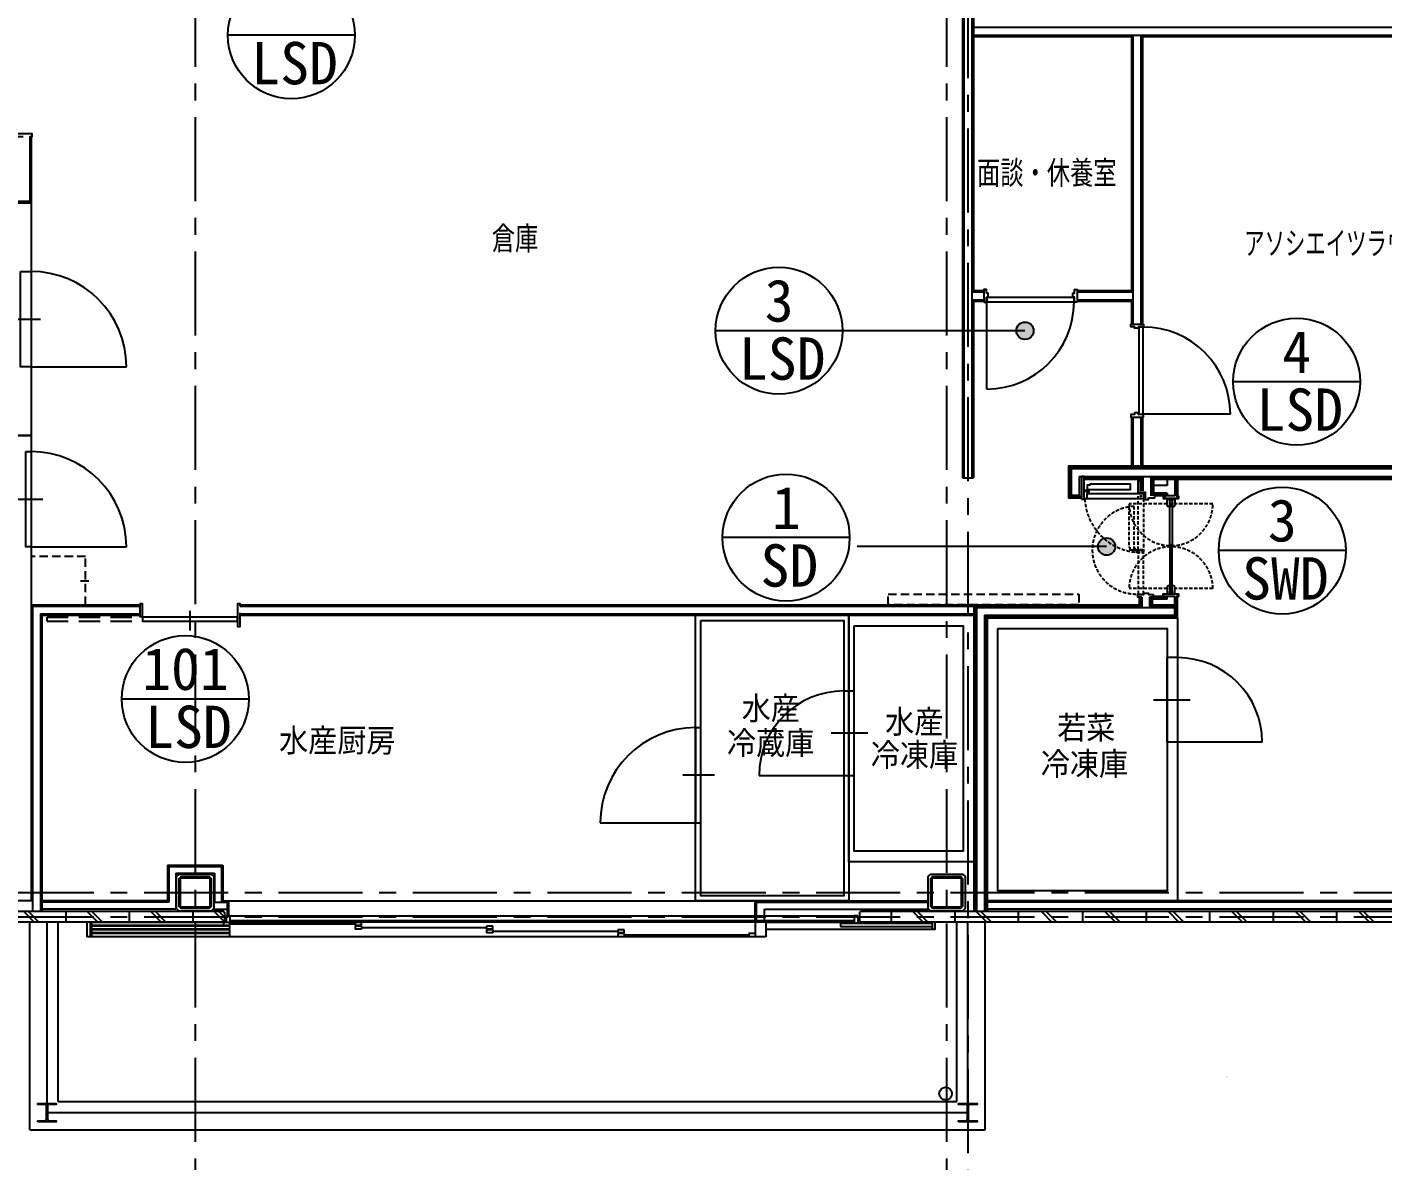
# Model space of a CAD drawing. Extents: x -119186 to 81197, y 1815 to 147180.
# Drawn here: x 22718 to 35528, y 18626 to 29342 of the extents above; entities that cross this region are included whole.
import ezdxf
from ezdxf.enums import TextEntityAlignment as Align

# ---------------------------------------------------------------- set-up
doc = ezdxf.new("R2010")
doc.units = 0
doc.header["$LTSCALE"] = 12.7
doc.header["$MEASUREMENT"] = 0
for name, pattern in [('CENTER', [2, 1.25, -0.25, 0.25, -0.25]), ('DASHED', [0.75, 0.5, -0.25]), ('HIDDEN', [4.724409, 3.149606, -1.574803]), ('HIDDEN2', [0.1875, 0.125, -0.0625])]:
    doc.linetypes.add(name, pattern=pattern)
doc.layers.get('0').update_dxf_attribs({"linetype": 'CONTINUOUS'})
for name, color, linetype in [('01扉', 7, 'CONTINUOUS'), ('02壁', 7, 'CONTINUOUS'), ('80_SHELL_TEXT', 7, 'CONTINUOUS'), ('85 shell', 7, 'CONTINUOUS'), ('A_建具記号', 7, 'CONTINUOUS'), ('A_建築（下図）', 8, 'CONTINUOUS'), ('A_建築（什器）', 8, 'CONTINUOUS'), ('A_建築（冷蔵・冷凍庫）', 7, 'CONTINUOUS'), ('A_建築（建具）', 2, 'CONTINUOUS'), ('A_建築（新設・仕上げ）', 2, 'CONTINUOUS'), ('A_建築（軽鉄下地）', 8, 'CONTINUOUS'), ('A_通り芯', 8, 'CENTER')]:
    doc.layers.add(name, color=color, linetype=linetype)
doc.styles.add('MUSER', font='SIMPLEX.shx', dxfattribs={"height": 300, "bigfont": 'BIGFONT.shx'})
doc.styles.get("Standard").update_dxf_attribs({"font": 'txt', "bigfont": 'BIGFONT.SHX'})
doc.styles.add('ゴシック', font='MS Gothic.ttf', dxfattribs={"height": 4})

msp = doc.modelspace()

# ---------------------------------------------------------------- hatches: boundary and pattern name
at = {"layer": 'A_建具記号'}
h = msp.add_hatch(color=256, dxfattribs=at)
h.dxf.hatch_style = 1
h.paths.add_polyline_path([(32064.8, 26472.2, 1), (32228.6, 26472.2, 1)])
h = msp.add_hatch(color=256, dxfattribs=at)
h.dxf.hatch_style = 1
h.paths.add_polyline_path([(32836.3, 24432.8, 1), (33000.1, 24432.8, 1)])

# ---------------------------------------------------------------- linework, layer by layer
at = {"color": 8}
msp.add_lwpolyline([(30533.7, 23682.6), (31562.5, 23682.6), (31562.5, 21552.8), (30533.7, 21552.8)], close=True, dxfattribs=at)
msp.add_arc((33242.2, 24908.1), 35.4, 315, 135, dxfattribs=at)
at = {"layer": '01扉', "color": 8}
for p, q in [((33491.2, 24885.6), (33561.2, 24885.6)), ((33491.2, 24820.6), (33491.2, 24885.6)), ((33491.2, 24881.6), (33561.2, 24881.6)), ((33514.6, 24861.1), (33514.6, 24869.6)), ((33515.6, 24869.6), (33515.6, 24861.1)), ((33515.7, 24440.6), (33515.7, 24866.6)), ((33536.7, 24866.6), (33515.7, 24866.6)), ((33516.5, 24441.4), (33516.5, 24866.6)), ((33519.8, 24866.6), (33519.8, 24873.2)), ((33521, 24866.6), (33519.8, 24866.6)), ((33531.8, 24875.6), (33520.6, 24875.6)), ((33521, 24866.6), (33521, 24872.6)), ((33530.9, 24873.1), (33521.5, 24873.1)), ((33523.1, 24875.6), (33524.2, 24874.2)), ((33524.2, 24873.1), (33524.2, 24874.2)), ((33524.2, 24874.2), (33528.2, 24874.2)), ((33525.8, 24875.6), (33526, 24875.4)), ((33526.5, 24875.6), (33526.3, 24875.4)), ((33528.2, 24874.2), (33529.2, 24875.6)), ((33528.2, 24873.1), (33528.2, 24874.2)), ((33531.4, 24866.6), (33531.4, 24872.6)), ((33532.6, 24866.6), (33531.4, 24866.6)), ((33532.6, 24866.6), (33532.6, 24873.2)), ((33535.9, 24866.6), (33535.9, 24441.4)), ((33536.7, 24866.6), (33536.7, 24440.6)), ((33536.8, 24869.6), (33536.8, 24861.1)), ((33537.8, 24861.1), (33537.8, 24869.6)), ((33561.2, 24885.6), (33561.2, 24820.6)), ((33515.7, 24810.6), (33501.2, 24810.6)), ((33551.2, 24810.6), (33536.7, 24810.6)), ((33526.2, 24440.6), (33515.7, 24440.6)), ((33515.7, 24430.6), (33515.7, 24004.6)), ((33526.2, 24430.6), (33515.7, 24430.6)), ((33525.4, 24441.4), (33516.5, 24441.4)), ((33516.5, 24429.8), (33516.5, 24004.6)), ((33525.4, 24429.8), (33516.5, 24429.8)), ((33523.2, 24452.9), (33523.2, 24441.4)), ((33523.2, 24452.9), (33529.2, 24452.9)), ((33523.2, 24418.3), (33523.2, 24429.8)), ((33523.2, 24418.3), (33529.2, 24418.3)), ((33525.4, 24448.6), (33527, 24448.6)), ((33525.4, 24448.6), (33525.4, 24441.4)), ((33525.4, 24422.6), (33525.4, 24429.8)), ((33525.4, 24422.6), (33527, 24422.6)), ((33526.2, 24448.6), (33526.2, 24440.6)), ((33526.2, 24440.6), (33526.2, 24448.6)), ((33536.7, 24440.6), (33526.2, 24440.6)), ((33526.2, 24422.6), (33526.2, 24430.6)), ((33526.2, 24430.6), (33526.2, 24422.6)), ((33536.7, 24430.6), (33526.2, 24430.6)), ((33527, 24441.4), (33527, 24448.6)), ((33535.9, 24441.4), (33527, 24441.4)), ((33527, 24429.8), (33527, 24422.6)), ((33535.9, 24429.8), (33527, 24429.8)), ((33529.2, 24441.4), (33529.2, 24452.9)), ((33529.2, 24429.8), (33529.2, 24418.3)), ((33535.9, 24004.6), (33535.9, 24429.8)), ((33536.7, 24004.6), (33536.7, 24430.6)), ((33491.2, 24050.6), (33491.2, 23985.6)), ((33491.2, 23989.6), (33561.2, 23989.6)), ((33491.2, 23985.6), (33561.2, 23985.6)), ((33515.7, 24060.6), (33501.2, 24060.6)), ((33514.6, 24010.1), (33514.6, 24001.6)), ((33515.6, 24001.6), (33515.6, 24010.1)), ((33536.7, 24004.6), (33515.7, 24004.6)), ((33521, 24004.6), (33519.8, 24004.6)), ((33519.8, 24004.6), (33519.8, 23998.1)), ((33531.8, 23995.6), (33520.6, 23995.6)), ((33521, 24004.6), (33521, 23998.6)), ((33530.9, 23998.1), (33521.5, 23998.1)), ((33523.1, 23995.6), (33524.2, 23997)), ((33524.2, 23998.1), (33524.2, 23997)), ((33524.2, 23997), (33528.2, 23997)), ((33525.8, 23995.7), (33526, 23995.9)), ((33526.5, 23995.7), (33526.3, 23995.9)), ((33528.2, 23998.1), (33528.2, 23997)), ((33528.2, 23997), (33529.2, 23995.6)), ((33531.4, 24004.6), (33531.4, 23998.6)), ((33532.6, 24004.6), (33531.4, 24004.6)), ((33532.6, 24004.6), (33532.6, 23998.1)), ((33551.2, 24060.6), (33536.7, 24060.6)), ((33536.8, 24001.6), (33536.8, 24010.1)), ((33537.8, 24010.1), (33537.8, 24001.6)), ((33561.2, 23985.6), (33561.2, 24050.6))]:
    msp.add_line(p, q, dxfattribs=at)
at = {"layer": '01扉', "color": 8, "linetype": 'HIDDEN', "ltscale": 0.75}
for p, q in [((33536.7, 24810.6), (33515.7, 24810.6)), ((33536.7, 24060.6), (33515.7, 24060.6))]:
    msp.add_line(p, q, dxfattribs=at)
for centre, radius in [((33526.2, 24836.1), 6.5), ((33526.2, 24836.1), 5), ((33526.2, 24035.1), 6.5), ((33526.2, 24035.1), 5)]:
    msp.add_circle(centre, radius, dxfattribs=at)
at = {"layer": '01扉', "color": 8}
for centre, radius, start, end in [((33520.6, 24869.6), 6, 90, 180), ((33515.1, 24861.1), 0.5, 180, 0), ((33520.6, 24869.6), 5, 116.74368, 180), ((33518.8, 24873.2), 1, 0, 116.74368), ((33521.5, 24872.6), 0.5, 90, 180), ((33525.7, 24875.4), 0.2, 44.96122, 90), ((33526.2, 24875.5), 0.2, 224.84862, 270.00002), ((33526.2, 24875.5), 0.2, 269.99998, 315.15138), ((33526.6, 24875.4), 0.2, 90, 135.03878), ((33530.9, 24872.6), 0.5, 0, 90), ((33531.8, 24869.6), 6, 0, 90), ((33533.6, 24873.2), 1, 63.25632, 180), ((33531.8, 24869.6), 5, 0, 63.25632), ((33537.3, 24861.1), 0.5, 180, 0), ((33501.2, 24820.6), 10, 180, 270), ((33551.2, 24820.6), 10, 270, 0), ((33501.2, 24050.6), 10, 90, 180), ((33515.1, 24010.1), 0.5, 0, 180), ((33520.6, 24001.6), 6, 180, 270), ((33520.6, 24001.6), 5, 180, 243.25632), ((33518.8, 23998.1), 1, 243.25632, 0), ((33521.5, 23998.6), 0.5, 180, 270), ((33525.7, 23995.8), 0.2, 270, 315.03878), ((33526.2, 23995.7), 0.2, 89.99998, 135.15138), ((33526.2, 23995.7), 0.2, 44.84862, 90.00002), ((33526.6, 23995.8), 0.2, 224.96122, 270), ((33530.9, 23998.6), 0.5, 270, 0), ((33531.8, 24001.6), 6, 270, 0), ((33533.6, 23998.1), 1, 180, 296.74368), ((33531.8, 24001.6), 5, 296.74368, 0), ((33537.3, 24010.1), 0.5, 0, 180), ((33551.2, 24050.6), 10, 0, 90)]:
    msp.add_arc(centre, radius, start, end, dxfattribs=at)
at = {"layer": '02壁', "color": 8}
for points in [[(33455.7, 24910.6, 0.4142136), (33453.7, 24908.6), (33453.7, 24887.6, 0.4142136), (33455.7, 24885.6), (33596.7, 24885.6, 0.4142136), (33598.7, 24887.6), (33598.7, 24908.6, 0.4142136), (33596.7, 24910.6), (33578.7, 24910.6), (33578.7, 24909), (33597.1, 24909), (33597.1, 24887.2), (33455.3, 24887.2), (33455.3, 24909), (33473.7, 24909), (33473.7, 24910.6)], [(33455.7, 23960.6, -0.4142136), (33453.7, 23962.6), (33453.7, 23983.6, -0.4142136), (33455.7, 23985.6), (33596.7, 23985.6, -0.4142136), (33598.7, 23983.6), (33598.7, 23962.6, -0.4142136), (33596.7, 23960.6), (33578.7, 23960.6), (33578.7, 23962.2), (33597.1, 23962.2), (33597.1, 23984), (33455.3, 23984), (33455.3, 23962.2), (33473.7, 23962.2), (33473.7, 23960.6)]]:
    msp.add_lwpolyline(points, format="xyb", close=True, dxfattribs=at)
at = {"layer": '85 shell', "color": 8}
for p, q in [((33488.7, 22582.6), (33488.7, 23382.6)), ((33588.7, 23382.6), (33488.7, 23382.6)), ((33588.7, 23382.6), (33588.7, 22582.6)), ((33588.7, 23382.6), (33588.7, 22582.6)), ((30433.6, 23067.6), (30433.6, 22267.6)), ((30433.6, 23067.6), (30533.7, 23067.6)), ((30433.7, 23067.6), (30433.7, 22267.6)), ((30533.7, 22267.6), (30533.7, 23067.6)), ((33359.8, 22983.9), (33708.2, 22983.9)), ((33359.8, 22983.9), (33708.2, 22983.9)), ((29033.6, 22720.9), (29033.7, 21820.9)), ((29033.6, 22720.9), (29033.6, 21820.9)), ((29033.6, 22720.9), (29083.7, 22720.9)), ((29083.7, 21820.9), (29083.7, 22720.9)), ((30662.5, 22668.9), (30314.1, 22668.9)), ((34388.7, 22582.6), (33488.7, 22582.6)), ((29212.5, 22272.1), (28914.1, 22272.1)), ((29212.5, 22272.1), (28914.1, 22272.1)), ((29633.6, 22267.6), (30533.7, 22267.6)), ((28133.6, 21820.8), (29083.7, 21820.9))]:
    msp.add_line(p, q, dxfattribs=at)
at = {"layer": '85 shell'}
msp.add_line((30662.5, 22668.9), (30314.1, 22668.9), dxfattribs=at)
at = {"layer": '85 shell', "color": 8}
for centre, radius, start, end in [((33588.7, 22582.6), 800, 0, 90), ((30433.6, 22267.6), 800, 90, 180), ((29033.6, 21820.9), 900, 90.0006, 180.0006)]:
    msp.add_arc(centre, radius, start, end, dxfattribs=at)
at = {"layer": 'A_建具記号'}
for p, q in [((25815.5, 29264.9), (24615.5, 29264.9)), ((30422.5, 26472.2), (29222.5, 26472.2)), ((32146.7, 26472.2), (30422.5, 26472.2)), ((35313.5, 25989.8), (34113.5, 25989.8)), ((30489.8, 24516.9), (29289.8, 24516.9)), ((32918.2, 24432.8), (30560.9, 24432.8)), ((35177, 24394.8), (33977, 24394.8)), ((24812.9, 22991.7), (23612.9, 22991.7))]:
    msp.add_line(p, q, dxfattribs=at)
for centre, radius in [((25215.5, 29264.9), 600), ((29822.5, 26472.2), 600), ((32146.7, 26472.2), 81.9), ((34713.5, 25989.8), 600), ((29889.8, 24516.9), 600), ((34577, 24394.8), 600), ((32918.2, 24432.8), 81.9), ((24212.9, 22991.7), 600)]:
    msp.add_circle(centre, radius, dxfattribs=at)
at = {"layer": 'A_建築（下図）', "color": 8, "linetype": 'Continuous'}
for p, q in [((24575.6, 20882.6), (19414.2, 20882.6)), ((24598.2, 20882.6), (19436.7, 20882.6)), ((24575.6, 20982.6), (19506.7, 20982.6)), ((22686, 20982.6), (22786, 20882.6)), ((22730.3, 20982.6), (22830.3, 20882.6)), ((22743.2, 18919.6), (22743.2, 20882.6)), ((23011.2, 19187.6), (23011.2, 20882.6)), ((23083.6, 20982.6), (23083.6, 20882.6)), ((23283.6, 20882.6), (23283.6, 20742.6)), ((23286, 20982.6), (23386, 20882.6)), ((23328.6, 20882.6), (23298.6, 20882.6)), ((23313.6, 20882.6), (23313.6, 20742.6)), ((23330.3, 20982.6), (23430.3, 20882.6)), ((23683.6, 20982.6), (23683.6, 20882.6)), ((23886, 20982.6), (23986, 20882.6)), ((23930.3, 20982.6), (24030.3, 20882.6)), ((24283.6, 20982.6), (24283.6, 20882.6)), ((24486, 20982.6), (24580.8, 20887.8)), ((24530.3, 20982.6), (24583.6, 20929.3)), ((24575.6, 20982.6), (24583.6, 20974.6)), ((24583.6, 20890.6), (24575.6, 20882.6)), ((24583.6, 20974.6), (24583.6, 20890.6)), ((24598.6, 20942.6), (24598.6, 20882.6)), ((24598.6, 20942.6), (24633.6, 20942.6)), ((24598.6, 20882.6), (24633.6, 20882.6)), ((24633.6, 20942.6), (24633.6, 20882.6)), ((24633.6, 20942.6), (30533.6, 20942.6)), ((24633.6, 20897.6), (30533.6, 20897.6)), ((29598.6, 20882.6), (24633.6, 20882.6)), ((24656.2, 20897.6), (30533.6, 20897.6)), ((29598.6, 20882.6), (29598.6, 20742.6)), ((29698.6, 20882.6), (29598.6, 20882.6)), ((29698.6, 20882.6), (30533.6, 20882.6)), ((29698.6, 20882.6), (29698.6, 20742.6)), ((29721.2, 20882.6), (30533.6, 20882.6)), ((30533.6, 20942.6), (30533.6, 20872.6)), ((30568.6, 20942.6), (30533.6, 20942.6)), ((30568.6, 20942.6), (30568.6, 20872.6)), ((30583.6, 20974.6), (30591.6, 20982.6)), ((30583.6, 20974.6), (30583.6, 20890.6)), ((30583.6, 20890.6), (30591.6, 20882.6)), ((38258.2, 20982.6), (30591.6, 20982.6)), ((35083.6, 20882.6), (30591.6, 20882.6)), ((38258.2, 20882.6), (30614.2, 20882.6)), ((30883.6, 20982.6), (30883.6, 20882.6)), ((31086, 20982.6), (31186, 20882.6)), ((31130.3, 20982.6), (31230.3, 20882.6)), ((31273.6, 20812.6), (31273.6, 20882.6)), ((31298.6, 20812.6), (31298.6, 20882.6)), ((31483.6, 20982.6), (31483.6, 20882.6)), ((31501.2, 19187.6), (31501.2, 20882.6)), ((31686, 20982.6), (31786, 20882.6)), ((31730.3, 20982.6), (31830.3, 20882.6)), ((31769.2, 18919.6), (31769.2, 20882.6)), ((32083.6, 20982.6), (32083.6, 20882.6)), ((32301.7, 20982.6), (32401.7, 20882.6)), ((32346.1, 20982.6), (32446.1, 20882.6)), ((32691.4, 20982.6), (32691.4, 20882.6)), ((32901.7, 20982.6), (33001.7, 20882.6)), ((32946.1, 20982.6), (33046.1, 20882.6)), ((33291.4, 20982.6), (33291.4, 20882.6)), ((33501.7, 20982.6), (33601.7, 20882.6)), ((38258.2, 20882.6), (33541.4, 20882.6)), ((33546.1, 20982.6), (33646.1, 20882.6)), ((33891.4, 20982.6), (33891.4, 20882.6)), ((34101.7, 20982.6), (34201.7, 20882.6)), ((34146.1, 20982.6), (34246.1, 20882.6)), ((34491.4, 20982.6), (34491.4, 20882.6)), ((34701.7, 20982.6), (34801.7, 20882.6)), ((34746.1, 20982.6), (34846.1, 20882.6)), ((35091.4, 20982.6), (35091.4, 20882.6)), ((35301.7, 20982.6), (35401.7, 20882.6)), ((35346.1, 20982.6), (35446.1, 20882.6)), ((24633.6, 20880.1), (24573.6, 20880.1)), ((24573.6, 20880.1), (24573.6, 20850.1)), ((24633.6, 20850.1), (24573.6, 20850.1)), ((24633.6, 20850.1), (24633.6, 20880.1)), ((25818.6, 20865.1), (24633.6, 20865.1)), ((25878.6, 20880.1), (25818.6, 20880.1)), ((25818.6, 20880.1), (25818.6, 20850.1)), ((25878.6, 20850.1), (25818.6, 20850.1)), ((25878.6, 20845.1), (25818.6, 20845.1)), ((25818.6, 20845.1), (25818.6, 20815.1)), ((25878.6, 20815.1), (25818.6, 20815.1)), ((25878.6, 20850.1), (25878.6, 20880.1)), ((25878.6, 20845.1), (25878.6, 20815.1)), ((27058.6, 20830.1), (25878.6, 20830.1)), ((27118.6, 20845.1), (27058.6, 20845.1)), ((27058.6, 20845.1), (27058.6, 20815.1)), ((27118.6, 20815.1), (27058.6, 20815.1)), ((27118.6, 20810.1), (27058.6, 20810.1)), ((27058.6, 20810.1), (27058.6, 20780.1)), ((27118.6, 20780.1), (27058.6, 20780.1)), ((27118.6, 20815.1), (27118.6, 20845.1)), ((27118.6, 20810.1), (27118.6, 20780.1)), ((28298.6, 20795.1), (27118.6, 20795.1)), ((28358.6, 20810.1), (28298.6, 20810.1)), ((28298.6, 20810.1), (28298.6, 20780.1)), ((28358.6, 20780.1), (28298.6, 20780.1)), ((28358.6, 20775.1), (28298.6, 20775.1)), ((28298.6, 20775.1), (28298.6, 20745.1)), ((28358.6, 20780.1), (28358.6, 20810.1)), ((28358.6, 20775.1), (28358.6, 20745.1)), ((29538.6, 20760.1), (28358.6, 20760.1)), ((29598.6, 20775.1), (29538.6, 20775.1)), ((29538.6, 20775.1), (29538.6, 20745.1)), ((31273.6, 20812.6), (29698.6, 20812.6)), ((31296.2, 20812.6), (29721.2, 20812.6)), ((31273.6, 20868.6), (30403.6, 20868.6)), ((30403.6, 20868.6), (30403.6, 20838.6)), ((31273.6, 20838.6), (30403.6, 20838.6)), ((30568.6, 20872.6), (30533.6, 20872.6)), ((31298.6, 20812.6), (31273.6, 20812.6)), ((23313.6, 20742.6), (23283.6, 20742.6)), ((29598.6, 20742.6), (23313.6, 20742.6)), ((28358.6, 20745.1), (28298.6, 20745.1)), ((29598.6, 20745.1), (29538.6, 20745.1)), ((29698.6, 20742.6), (29598.6, 20742.6)), ((23011.2, 19187.6), (31501.2, 19187.6)), ((22743.2, 18919.6), (31769.2, 18919.6))]:
    msp.add_line(p, q, dxfattribs=at)
at = {"layer": 'A_建築（下図）', "color": 8}
for p, q in [((22906.2, 19082.6), (22906.2, 20882.6)), ((31606.2, 19082.6), (31606.2, 20882.6)), ((23328.6, 20850.1), (23328.6, 20880.1)), ((24633.6, 20880.1), (23328.6, 20880.1)), ((24633.6, 20850.1), (23328.6, 20850.1)), ((23328.6, 20815.1), (23328.6, 20845.1)), ((24633.6, 20845.1), (23328.6, 20845.1)), ((24633.6, 20815.1), (23328.6, 20815.1)), ((23328.6, 20780.1), (23328.6, 20810.1)), ((24633.6, 20810.1), (23328.6, 20810.1)), ((24633.6, 20780.1), (23328.6, 20780.1)), ((23328.6, 20745.1), (23328.6, 20775.1)), ((24633.6, 20775.1), (23328.6, 20775.1)), ((24633.6, 20815.1), (24633.6, 20845.1)), ((24633.6, 20780.1), (24633.6, 20810.1)), ((24633.6, 20745.1), (24633.6, 20775.1)), ((24633.6, 20745.1), (23328.6, 20745.1)), ((22906.2, 19082.6), (31606.2, 19082.6))]:
    msp.add_line(p, q, dxfattribs=at)
at = {"layer": 'A_建築（下図）', "color": 8, "flags": 128}
for points in [[(24156.2, 21337.6), (24456.2, 21337.6), (24481.2, 21312.6), (24481.2, 21012.6), (24456.2, 20987.6), (24156.2, 20987.6), (24131.2, 21012.6), (24131.2, 21312.6), (24156.2, 21337.6)], [(31256.2, 21337.6), (31556.2, 21337.6), (31581.2, 21312.6), (31581.2, 21012.6), (31556.2, 20987.6), (31256.2, 20987.6), (31231.2, 21012.6), (31231.2, 21312.6), (31256.2, 21337.6)]]:
    msp.add_lwpolyline(points, close=True, dxfattribs=at)
at = {"layer": 'A_建築（下図）', "color": 8, "linetype": 'Continuous', "flags": 128}
for points in [[(24439.2, 21012.6), (24173.2, 21012.6), (24156.2, 21029.6), (24156.2, 21295.6), (24173.2, 21312.6), (24439.2, 21312.6), (24456.2, 21295.6), (24456.2, 21029.6), (24439.2, 21012.6)], [(24439.2, 21024.6), (24173.2, 21024.6), (24168.2, 21029.6), (24168.2, 21295.6), (24173.2, 21300.6), (24439.2, 21300.6), (24444.2, 21295.6), (24444.2, 21029.6), (24439.2, 21024.6)], [(31539.2, 21012.6), (31273.2, 21012.6), (31256.2, 21029.6), (31256.2, 21295.6), (31273.2, 21312.6), (31539.2, 21312.6), (31556.2, 21295.6), (31556.2, 21029.6), (31539.2, 21012.6)], [(31539.2, 21024.6), (31273.2, 21024.6), (31268.2, 21029.6), (31268.2, 21295.6), (31273.2, 21300.6), (31539.2, 21300.6), (31544.2, 21295.6), (31544.2, 21029.6), (31539.2, 21024.6)], [(22818.7, 18995.1), (22818.7, 19006.1), (22889.4, 19006.1), (22902.4, 19019.1), (22902.4, 19146.1), (22889.4, 19159.1), (22818.7, 19159.1), (22818.7, 19170.1), (22993.7, 19170.1), (22993.7, 19159.1), (22922.9, 19159.1), (22909.9, 19146.1), (22909.9, 19019.1), (22922.9, 19006.1), (22993.7, 19006.1), (22993.7, 18995.1), (22818.7, 18995.1)], [(31518.7, 18995.1), (31518.7, 19006.1), (31589.4, 19006.1), (31602.4, 19019.1), (31602.4, 19146.1), (31589.4, 19159.1), (31518.7, 19159.1), (31518.7, 19170.1), (31693.7, 19170.1), (31693.7, 19159.1), (31622.9, 19159.1), (31609.9, 19146.1), (31609.9, 19019.1), (31622.9, 19006.1), (31693.7, 19006.1), (31693.7, 18995.1), (31518.7, 18995.1)]]:
    msp.add_lwpolyline(points, close=True, dxfattribs=at)
at = {"layer": 'A_建築（下図）', "color": 8, "linetype": 'Continuous'}
msp.add_circle((31396.2, 19262.6), 60, dxfattribs=at)
msp.add_arc((34055.3, 19425.1), 0.5, 270.01787, 271.90803, dxfattribs=at)
at = {"layer": 'A_建築（什器）', "color": 8, "linetype": 'HIDDEN2', "ltscale": 50}
for p, q in [((22756.2, 24337.6), (22756.2, 23882.6)), ((23271.2, 24337.6), (22756.2, 24337.6)), ((23271.2, 23882.6), (23271.2, 24337.6)), ((23221.2, 24110.1), (23321.2, 24110.1)), ((22756.2, 23882.6), (23271.2, 23882.6))]:
    msp.add_line(p, q, dxfattribs=at)
msp.add_lwpolyline([(30854.8, 23882.6), (30854.8, 23982.9), (32654.8, 23982.9), (32654.8, 23882.6)], close=True, dxfattribs=at)
at = {"layer": 'A_建築（冷蔵・冷凍庫）', "color": 8}
for p, q in [((22579.3, 26582.6), (22843.7, 26582.6)), ((22756.2, 26132.6), (23656.2, 26132.6)), ((22616.7, 24879.7), (22867.2, 24879.7)), ((22756.2, 24429.7), (23656.2, 24429.7))]:
    msp.add_line(p, q, dxfattribs=at)
for points in [[(19606.2, 27682.6), (22756.2, 27682.6), (22756.2, 25482.6), (19606.2, 25482.6)], [(22656.2, 27032.6), (22756.2, 27032.6), (22756.2, 26132.6), (22656.2, 26132.6)], [(22706.2, 25329.7), (22756.2, 25329.7), (22756.2, 24429.7), (22706.2, 24429.7)], [(29033.7, 23782.6), (30483.7, 23782.6), (30483.7, 21082.6), (29033.7, 21082.6)], [(29083.7, 23732.6), (30433.7, 23732.6), (30433.7, 21132.6), (29083.7, 21132.6)], [(30483.7, 23782.6), (31663.7, 23782.6), (31663.7, 21452.6), (30483.7, 21452.6)], [(31788.7, 23757.6), (33588.7, 23757.6), (33588.7, 21077.6), (31788.7, 21077.6)], [(31888.7, 23657.6), (33488.7, 23657.6), (33488.7, 21177.6), (31888.7, 21177.6)]]:
    msp.add_lwpolyline(points, close=True, dxfattribs=at)
msp.add_lwpolyline([(22756.2, 25482.6), (22756.2, 21082.6), (19966.4, 21082.6), (19966.4, 21437.6), (19606.2, 21437.6), (19606.2, 25482.6), (22756.2, 25482.6)], dxfattribs=at)
for centre in [(22756.2, 26132.6), (22756.2, 24429.7)]:
    msp.add_arc(centre, 900, 0, 90, dxfattribs=at)
at = {"layer": 'A_建築（建具）', "color": 8}
for p, q in [((31786.7, 25921.6), (31786.7, 26745.6)), ((34087.2, 25683.1), (33263.2, 25683.1)), ((32680.4, 24880.1), (32705.4, 24880.1)), ((33214.2, 24948.1), (33282.2, 24948.1)), ((33282.2, 24948.1), (33282.2, 24878.1)), ((22907.1, 23726.1), (22907.1, 23766.1)), ((24257.1, 23824.9), (24257.1, 23640.4))]:
    msp.add_line(p, q, dxfattribs=at)
at = {"layer": 'A_建築（建具）', "color": 8, "linetype": 'HIDDEN', "ltscale": 0.8}
for p, q in [((33921.7, 24836.1), (33130.7, 24836.1)), ((33921.7, 24035.1), (33130.7, 24035.1))]:
    msp.add_line(p, q, dxfattribs=at)
at = {"layer": 'A_建築（建具）', "color": 8, "linetype": 'HIDDEN', "ltscale": 5}
for p, q in [((22907.1, 23766.1), (23732.1, 23766.1)), ((22907.1, 23726.1), (23732.1, 23726.1))]:
    msp.add_line(p, q, dxfattribs=at)
at = {"layer": 'A_建築（建具）', "color": 8}
for points in [[(22743.7, 28309.2), (22766.2, 28309.2), (22766.2, 28334.2), (22551.2, 28334.2), (22551.2, 28309.2), (22680, 28309.2)], [(31758.7, 26742.6), (31783.7, 26742.6), (31783.7, 26788.6), (31798.7, 26788.6), (31798.7, 26828.6), (31783.7, 26828.6), (31783.7, 26862.6), (31758.7, 26862.6), (31758.7, 26742.6)], [(32638.7, 26742.6), (32613.7, 26742.6), (32613.7, 26788.6), (32598.7, 26788.6), (32598.7, 26828.6), (32613.7, 26828.6), (32613.7, 26862.6), (32638.7, 26862.6), (32638.7, 26742.6)], [(33266.2, 26535.1), (33266.2, 26510.1), (33220.2, 26510.1), (33220.2, 26495.1), (33180.2, 26495.1), (33180.2, 26510.1), (33146.2, 26510.1), (33146.2, 26535.1), (33266.2, 26535.1)], [(33266.2, 25655.1), (33266.2, 25680.1), (33220.2, 25680.1), (33220.2, 25695.1), (33180.2, 25695.1), (33180.2, 25680.1), (33146.2, 25680.1), (33146.2, 25655.1), (33266.2, 25655.1)], [(33239.2, 25050.1), (33214.2, 25050.1), (33214.2, 24948.1), (33282.2, 24948.1), (33282.2, 24878.1), (33314.2, 24878.1), (33314.2, 24893.1), (33374.2, 24893.1), (33374.2, 24918.1), (33329.2, 24918.1)], [(33282.2, 24878.1), (33270.2, 24878.1), (33282.2, 24890.1)], [(33249.2, 23953.1), (33214.2, 23953.1), (33214.2, 23978.1), (33270.2, 23978.1), (33270.2, 23993.1), (33314.2, 23993.1), (33314.2, 23978.1), (33359.2, 23978.1), (33359.2, 23953.1), (33324.2, 23953.1)], [(24732.1, 23870.2), (24732.1, 23892.6), (24707.1, 23892.6), (24707.1, 23677.7), (24732.1, 23677.7), (24732.1, 23807.5)]]:
    msp.add_lwpolyline(points, dxfattribs=at)
for points in [[(31786.7, 26745.6), (32610.7, 26745.6), (32610.7, 26785.6), (31786.7, 26785.6)], [(33263.2, 25683.1), (33263.2, 26507.1), (33223.2, 26507.1), (33223.2, 25683.1)], [(23782.1, 23892.6), (23782.1, 23772.6), (23807.1, 23772.6), (23807.1, 23892.6)], [(23807.1, 23766.1), (23807.1, 23726.1), (24707.1, 23726.1), (24707.1, 23766.1)]]:
    msp.add_lwpolyline(points, close=True, dxfattribs=at)
at = {"layer": 'A_建築（建具）', "color": 8, "ltscale": 5}
msp.add_lwpolyline([(32760.4, 25023.1), (32760.4, 25014.1), (32735.4, 25014.1), (32735.4, 24973.1), (33144.5, 24973.1), (33144.5, 25023.1)], close=True, dxfattribs=at)
msp.add_lwpolyline([(32735.4, 24883.1), (32712, 24883.1, -0.4142136), (32710.4, 24884.7), (32710.4, 24884.7, -0.4142136), (32712, 24886.3), (32735.4, 24886.3), (32735.4, 24933.1), (33267.2, 24933.1), (33267.2, 24883.1)], format="xyb", close=True, dxfattribs=at)
at = {"layer": 'A_建築（建具）', "color": 8, "linetype": 'DASHED', "ltscale": 5}
msp.add_lwpolyline([(33264, 24401.3), (33217.2, 24401.3), (33217.2, 24933.1), (33267.2, 24933.1), (33267.2, 24401.3)], dxfattribs=at)
for points in [[(33127.2, 24426.3), (33136.2, 24426.3), (33136.2, 24401.3), (33177.2, 24401.3), (33177.2, 24810.4), (33127.2, 24810.4)], [(33267.2, 24370.3), (33258.2, 24370.3), (33258.2, 24395.3), (33217.2, 24395.3), (33217.2, 23983.1), (33267.2, 23983.1)]]:
    msp.add_lwpolyline(points, close=True, dxfattribs=at)
msp.add_lwpolyline([(33267.2, 24401.3), (33267.2, 24377.9, -0.4142136), (33265.6, 24376.3), (33265.6, 24376.3, -0.4142136), (33264, 24377.9), (33264, 24401.3)], format="xyb", dxfattribs=at)
for centre, radius in [((32732.4, 24953.1), 17.5), ((32732.4, 24953.1), 5), ((33197.2, 24398.3), 17.5), ((33197.2, 24398.3), 5)]:
    msp.add_circle(centre, radius, dxfattribs=at)
at = {"layer": 'A_建築（建具）', "color": 8}
msp.add_circle((33242.2, 24908.1), 5, dxfattribs=at)
for centre, start, end in [((31786.7, 26745.6), 270, 0), ((33263.2, 25683.1), 0, 90)]:
    msp.add_arc(centre, 824, start, end, dxfattribs=at)
at = {"layer": 'A_建築（建具）', "color": 8, "linetype": 'HIDDEN', "ltscale": 0.8}
for centre, radius, start, end in [((33242.2, 24908.1), 530.7, 182.69982, 272.35419), ((33197.2, 24398.3), 414.6, 99.72042, 272.76503), ((33526.2, 24836.1), 395.5, 180, 0), ((33526.2, 24035.1), 395.5, 0, 180)]:
    msp.add_arc(centre, radius, start, end, dxfattribs=at)
at = {"layer": 'A_建築（新設・仕上げ）', "color": 8}
for p, q in [((31556.2, 31930.1), (31556.2, 25082.6)), ((31658.7, 31930.1), (31658.7, 26852.6)), ((31658.7, 29252.6), (33153.7, 29252.6)), ((33153.7, 29252.6), (33153.7, 26852.6)), ((33256.2, 29252.6), (33256.2, 26535.1)), ((33256.2, 29252.6), (36322.9, 29252.6)), ((22756.2, 28309.2), (22756.2, 27682.6)), ((22756.2, 27682.6), (19506.2, 27682.6)), ((31658.7, 26852.6), (31758.7, 26852.6)), ((32638.7, 26852.6), (33153.7, 26852.6)), ((31658.7, 26752.6), (31758.7, 26752.6)), ((31658.7, 26752.6), (31658.7, 25082.6)), ((32638.7, 26752.6), (33153.7, 26752.6)), ((33153.7, 26752.6), (33153.7, 26535.1)), ((33153.7, 25655.1), (33153.7, 25195.1)), ((33256.2, 25655.1), (33256.2, 25195.1)), ((32558.7, 25195.1), (40538.7, 25195.1)), ((32558.7, 25195.1), (32558.7, 24890.1)), ((32571.2, 25182.6), (40526.2, 25182.6)), ((32571.2, 25182.6), (32571.2, 24902.6)), ((31556.2, 25082.6), (31658.7, 25082.6)), ((32705.4, 25082.6), (33251.7, 25082.6)), ((32705.4, 25070.1), (33239.2, 25070.1)), ((33239.2, 24958.2), (33239.2, 25070.1)), ((33251.7, 24958.2), (33251.7, 25082.6)), ((33351.7, 24918.1), (33351.7, 25082.6)), ((33351.7, 25082.6), (40426.2, 25082.6)), ((33364.2, 24918.1), (33364.2, 25070.1)), ((33364.2, 25070.1), (40413.7, 25070.1)), ((33576.2, 25070.1), (33576.2, 24910.6)), ((33588.7, 25070.1), (33588.7, 24910.6)), ((32680.4, 24890.1), (32558.7, 24890.1)), ((32680.4, 24902.6), (32571.2, 24902.6)), ((33488.7, 24923.1), (33364.2, 24923.1)), ((33488.7, 24910.6), (33374.2, 24910.6)), ((33526.2, 24440.6), (33526.2, 24430.6)), ((33488.7, 23960.6), (33359.2, 23960.6)), ((33576.2, 23882.6), (33576.2, 23960.6)), ((33588.7, 23882.6), (33588.7, 23960.6)), ((22756.2, 23882.6), (23782.1, 23882.6)), ((24732.1, 23882.6), (31663.7, 23882.6)), ((31663.7, 23882.6), (31663.7, 20982.6)), ((31663.7, 23882.6), (33224.2, 23882.6)), ((31676.2, 23870.1), (31676.2, 20982.6)), ((31676.2, 23870.1), (33236.7, 23870.1)), ((33224.2, 23953.1), (33224.2, 23882.6)), ((33236.7, 23953.1), (33236.7, 23870.1)), ((33336.7, 23953.1), (33336.7, 23870.1)), ((33336.7, 23870.1), (33576.2, 23870.1)), ((33349.2, 23953.1), (33349.2, 23882.6)), ((33349.2, 23882.6), (33588.7, 23882.6)), ((33488.7, 23948.1), (33359.2, 23948.1)), ((33576.2, 23770.1), (33576.2, 23870.1)), ((33588.7, 23757.6), (33588.7, 23882.6)), ((22856.2, 23782.6), (22856.2, 20982.6)), ((22856.2, 23782.6), (23782.1, 23782.6)), ((24732.1, 23782.6), (31280.8, 23782.6)), ((31776.2, 23770.1), (31776.2, 20982.6)), ((31776.2, 23770.1), (33576.2, 23770.1)), ((31788.7, 23757.6), (31788.7, 20982.6)), ((31788.7, 23757.6), (33588.7, 23757.6)), ((24046.2, 21422.6), (24566.2, 21422.6)), ((24046.2, 21422.6), (24046.2, 21082.6)), ((24566.2, 21422.6), (24566.2, 21082.6)), ((24046.2, 21082.6), (22856.2, 21082.6)), ((24566.2, 21082.6), (31231.2, 21082.6)), ((24623.6, 20942.6), (24623.6, 21082.6)), ((29598.6, 20882.6), (29598.6, 21082.6)), ((39153.7, 21082.6), (31788.7, 21082.6))]:
    msp.add_line(p, q, dxfattribs=at)
msp.add_lwpolyline([(32680.4, 24880.1), (32705.4, 24880.1), (32705.4, 25095.1), (32680.4, 25095.1)], close=True, dxfattribs=at)
at = {"layer": 'A_建築（軽鉄下地）', "color": 8, "ltscale": 50}
for p, q in [((31568.7, 31930.1), (31568.7, 25082.6)), ((31643.7, 31930.1), (31643.7, 25082.6)), ((31658.7, 29340.1), (36322.9, 29340.1)), ((31658.7, 29265.1), (36322.9, 29265.1)), ((33166.2, 29265.1), (33166.2, 26535.1)), ((33241.2, 29265.1), (33241.2, 26535.1)), ((22743.7, 28309.2), (22743.7, 27695.1)), ((22743.7, 27695.1), (19506.2, 27695.1)), ((31643.7, 26840.1), (31758.7, 26840.1)), ((32638.7, 26840.1), (33166.2, 26840.1)), ((31643.7, 26765.1), (31758.7, 26765.1)), ((32638.7, 26765.1), (33166.2, 26765.1)), ((33166.2, 25655.1), (33166.2, 25195.1)), ((33241.2, 25655.1), (33241.2, 25195.1)), ((32583.7, 25170.1), (40513.7, 25170.1)), ((32583.7, 25170.1), (32583.7, 24915.1)), ((32658.7, 25095.1), (40438.7, 25095.1)), ((32658.7, 25095.1), (32658.7, 24915.1)), ((33264.2, 24958.2), (33264.2, 25095.1)), ((33339.2, 24918.1), (33339.2, 25095.1)), ((33488.7, 25010.6), (33364.2, 25010.6)), ((33488.7, 25070.1), (33488.7, 25010.6)), ((33563.7, 25070.1), (33563.7, 24910.6)), ((32658.7, 24915.1), (32583.7, 24915.1)), ((33488.7, 24935.6), (33364.2, 24935.6)), ((33488.7, 24935.6), (33488.7, 24910.6)), ((33563.7, 24910.6), (33488.7, 24910.6)), ((33488.7, 23935.6), (33488.7, 23960.6)), ((33563.7, 23960.6), (33488.7, 23960.6)), ((33563.7, 23882.6), (33563.7, 23960.6)), ((22768.7, 23870.1), (22768.7, 20982.6)), ((22768.7, 23870.1), (23782.1, 23870.1)), ((24732.1, 23870.1), (31280.8, 23870.1)), ((24732.1, 23870.1), (31663.7, 23870.1)), ((31688.7, 23857.6), (31688.7, 20982.6)), ((31688.7, 23857.6), (33563.7, 23857.6)), ((33249.2, 23953.1), (33249.2, 23857.6)), ((33324.2, 23953.1), (33324.2, 23857.6)), ((33488.7, 23935.6), (33359.2, 23935.6)), ((33563.7, 23782.6), (33563.7, 23857.6)), ((22843.7, 23795.1), (22843.7, 20982.6)), ((22843.7, 23795.1), (23782.1, 23795.1)), ((24732.1, 23795.1), (31663.7, 23795.1)), ((31763.7, 23782.6), (31763.7, 20982.6)), ((31763.7, 23782.6), (33563.7, 23782.6)), ((24058.7, 21410.1), (24058.7, 21070.1)), ((24058.7, 21410.1), (24553.7, 21410.1)), ((24553.7, 21410.1), (24553.7, 21070.1)), ((24123.7, 21345.1), (24488.7, 21345.1)), ((24123.7, 21345.1), (24123.7, 21005.1)), ((24488.7, 21345.1), (24488.7, 21070.1)), ((24058.7, 21070.1), (22856.2, 21070.1)), ((24481.2, 21070.1), (24611.1, 21070.1)), ((24611.1, 20942.6), (24611.1, 21082.6)), ((29611.1, 20882.6), (29611.1, 21070.1)), ((29611.1, 21070.1), (31231.2, 21070.1)), ((39166.2, 21070.1), (31788.7, 21070.1)), ((24123.7, 21005.1), (22856.2, 21005.1)), ((24481.2, 21005.1), (24611.1, 21005.1)), ((29686.1, 21005.1), (31231.2, 21005.1)), ((29686.1, 20882.6), (29686.1, 21005.1)), ((39231.2, 21005.1), (31788.7, 21005.1))]:
    msp.add_line(p, q, dxfattribs=at)
at = {"layer": 'A_通り芯', "color": 8, "ltscale": 50}
for p, q in [((24306.2, 51351), (24306.2, 14056.3)), ((31406.2, 51351), (31406.2, 14056.3)), ((31606.2, 37272.9), (31606.2, 14056.3)), ((16203.6, 21162.6), (72414.5, 21162.6)), ((16203.6, 20932.6), (72414.5, 20932.6))]:
    msp.add_line(p, q, dxfattribs=at)

# ---------------------------------------------------------------- texts
at = {"layer": '80_SHELL_TEXT', "color": 8}
for s, width, p in [('面談・休養室', 0.8, (31693.4, 28082.1)), ('倉庫', 0.8, (27108.4, 27461.8)), ('アソシエイツラウンジ', 0.7, (34218, 27416.4))]:
    msp.add_text(s, height=250, dxfattribs=dict(at, width=width)).set_placement(p, align=Align.TOP_LEFT)
for s, p in [('水産', (29745, 22895.6)), ('水産', (31100.5, 22768.1)), ('若菜', (32725.7, 22712.9)), ('冷蔵庫', (29743.3, 22567.5)), ('冷凍庫', (31102.4, 22455.6)), ('冷凍庫', (32708.9, 22369.8))]:
    msp.add_text(s, height=250, dxfattribs=at).set_placement(p, align=Align.MIDDLE_CENTER)
msp.add_text('水産厨房', height=250, dxfattribs=at).set_placement((25099, 22716.8), align=Align.TOP_LEFT)
at = {"layer": 'A_建具記号', "style": 'ゴシック'}
for s, p in [('LSD', (25245.9, 29001.6)), ('3', (29823.7, 26754.4)), ('LSD', (29852.9, 26208.8)), ('4', (34714.7, 26272)), ('LSD', (34743.9, 25726.4)), ('1', (29891.1, 24799.2)), ('3', (34578.2, 24677.1)), ('SD', (29920.3, 24253.6)), ('SWD', (34607.4, 24131.5)), ('101', (24214.1, 23274)), ('LSD', (24243.3, 22728.4))]:
    msp.add_text(s, height=400, dxfattribs=at).set_placement(p, align=Align.MIDDLE)
at = {"layer": 'A_建築（什器）', "color": 8, "linetype": 'HIDDEN2', "ltscale": 50, "style": 'MUSER', "flags": 3}
for p, rotation in [((31568.7, 25575), 180), ((22756.2, 24337.6), 270)]:
    msp.add_attdef('CODE', p, 'AC4518SS', height=0.01, rotation=rotation, dxfattribs=at)

doc.saveas('drawing.dxf')
